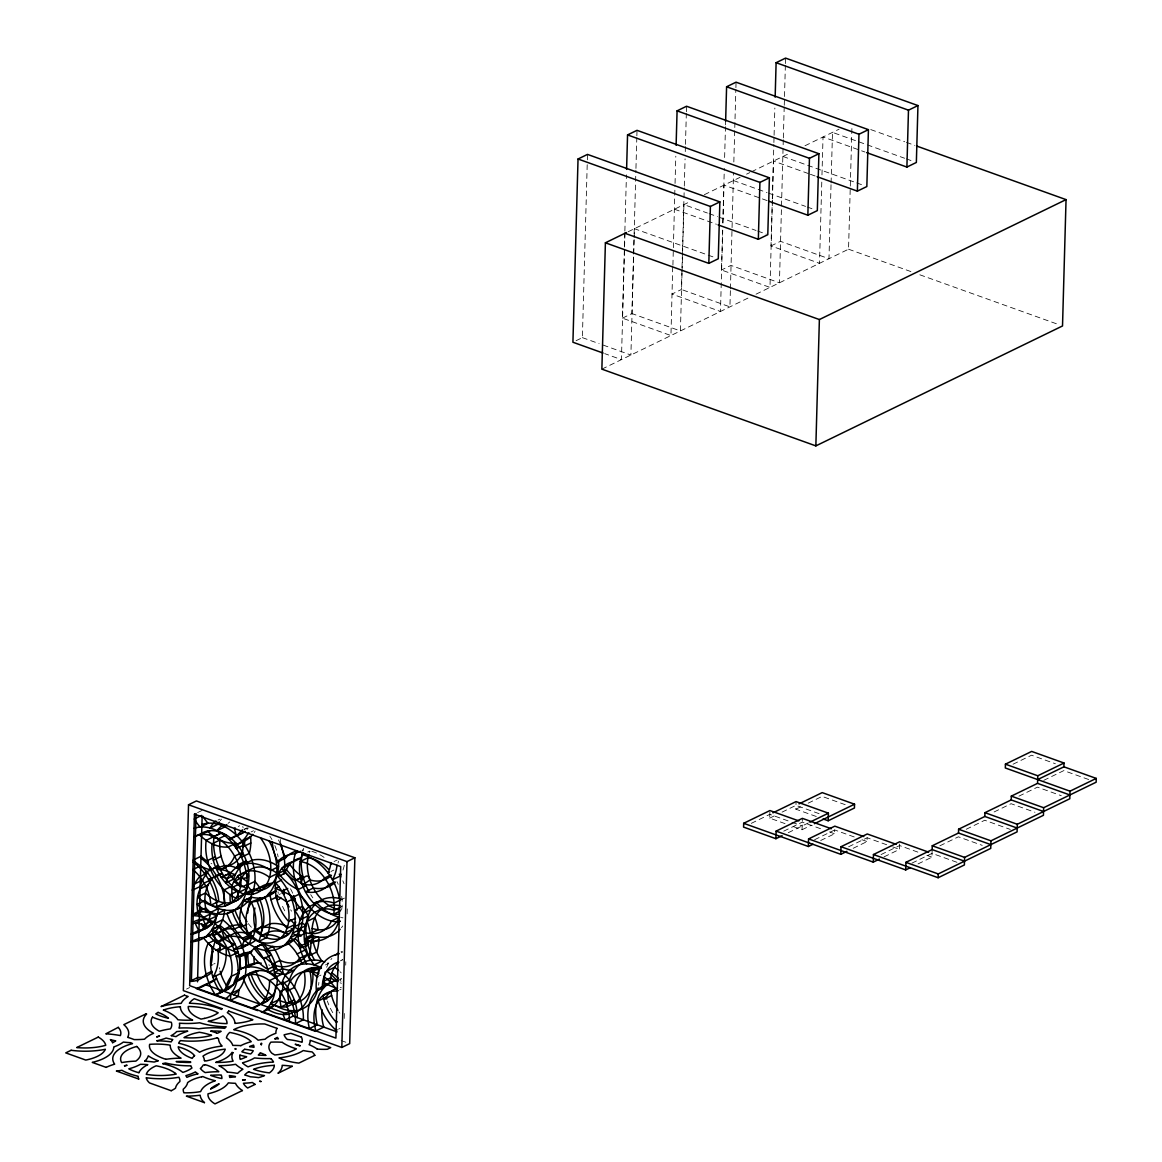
<?xml version="1.0" encoding="UTF-8"?>
<svg xmlns="http://www.w3.org/2000/svg" width="1162" height="1162" viewBox="0 0 1162 1162"><rect width="100%" height="100%" fill="white"/><g stroke="black" fill="none" stroke-linecap="round" stroke-linejoin="round"><path stroke-width="0.75" stroke-dasharray="5 3.75" d="M344.213 1018.478L344.359 1013.279M345.71 965.157L345.811 961.773M347.147 913.869L347.278 908.829M576.076 340.698L582.38 337.634L587.289 161.663M587.347 159.848L587.493 154.401M672.711 266.868L670.953 335.557L622.44 318.156L624.822 232.894M624.865 231.078L626.434 174.837M624.953 233.286L621.423 359.624L604.705 353.626M622.44 318.156L631.896 313.551L634.074 235.552M634.132 233.736L635.904 170.233M635.948 168.432L636.82 137.581M636.863 135.765L637.023 130.333M634.118 239.517L630.893 355.035L600.783 344.228M634.162 237.716L634.423 228.696L706.54 254.551M672.914 265.168L674.991 185.237M675.049 183.422L675.805 156.202M722.735 230.265L720.469 311.474L671.956 294.073L681.426 289.483L681.978 269.526M682.021 267.71L684.258 187.881M684.302 186.08L685.072 158.86M685.275 151.612L685.42 146.165M685.478 144.349L686.335 113.513M686.379 111.697L686.539 106.25M682.021 273.201L680.409 330.952L631.896 313.551M682.065 271.4L683.939 204.614L707.411 213.038M772.41 200.765L769.985 287.406L721.471 270.005L722.59 230.091M722.793 222.828L724.318 168.417M724.623 157.524L725.48 126.687M725.538 124.871L725.625 121.24M722.938 223.046L723.999 185.136L767.603 200.779M730.375 290.631L729.925 306.87L681.426 289.483M730.433 288.83L733.527 172.877M733.832 161.997L734.733 129.345M734.791 127.529L735.851 89.43M735.909 87.615L736.054 82.182M821.781 182.1L819.5 263.324L771.002 245.923L772.265 200.576M772.309 198.76L773.834 144.335M773.892 142.519L774.037 137.072M774.081 135.271L774.851 108.051M772.454 198.963L773.514 161.068L808.737 173.69M783.29 139.731L779.441 282.802L730.942 265.401L721.471 270.005M783.348 137.915L784.205 107.078M784.263 105.263L785.367 65.362M785.425 63.547L785.57 58.1M785.033 823.626L769.709 818.135L769.927 810.553M816.276 816.494L795.854 809.173L796.072 801.577M793.544 826.676L802.056 829.726L802.376 818.353M821.97 174.881L823.03 136.985L859.938 150.218M831.033 184.729L828.971 258.719L780.457 241.333L771.002 245.923M831.091 182.928L832.5 132.381L904.617 158.25M756.026 294.189L848.536 249.205L850.25 187.852M850.293 186.051L851.964 126.484M820.706 840.504L834.606 833.75L834.708 829.958L855.13 837.279M853.155 848.304L867.055 841.549L867.157 837.758L890.978 846.299M884.064 856.859L899.49 849.349L899.708 841.767M918.053 863.918L931.939 857.164L932.156 849.582M303.747 848.245L303.122 850.061A45.826 32.71 64.1 0 0 302.846 850.991M340.35 960.872L342.688 959.681A37.968 27.089 64.1 0 0 341.918 960.088M628.105 231.761L689.778 201.781M704.39 194.679L740.092 177.321M746.57 174.155L749.824 172.586M751.451 171.787L788.766 153.645M804.99 145.758L839.08 129.185M601.872 369.138L747.921 298.126M197.598 812.601L202.319 810.292M217.962 820.067L219.923 819.108M238.21 826.502L239.692 825.775M243.889 829.363L247.027 827.998M244.441 829.363L247.39 827.925M251.065 831.934L253.519 830.743M302.135 850.54L303.122 850.061L302.193 850.09M307.741 852.066L309.717 851.107M334.017 861.521L337.169 859.996M279.04 894.537L280.521 893.825M330.952 871.485L333.901 870.047M341.323 899.649L344.475 898.11M213.605 964.111L215.086 963.385M341.57 906.723L342.064 906.491A37.968 27.089 64.1 0 0 341.425 906.273M186.501 989.08L189.653 987.555M341.207 952.753L342.674 952.041M325.404 964.968L326.391 964.489M326.885 964.242L328.352 963.53A45.826 32.71 64.1 0 0 327.147 962.964M319.506 975.789L320.988 975.078M339.958 979.319L341.425 978.593M339.972 979.639L341.439 978.927M339.682 989.893L341.149 989.182M751.291 823.35L769.825 814.344L790.247 821.665M769.709 818.135L775.896 815.128M782.07 812.136L795.955 805.368L821.49 814.533M338.578 1029.125L340.059 1028.414M795.854 809.173L802.027 806.167M808.2 803.16L822.1 796.406L845.921 804.946M783.74 831.15L802.259 822.144L822.696 829.479M788.272 832.689L808.331 822.943M802.056 829.726L811.323 825.223M814.635 839.705L834.708 829.958M1013.046 764.218L1031.565 755.213L1055.401 763.754M848.623 846.764L867.157 837.758M881.072 854.564L899.606 845.558L920.028 852.893M1043.737 780.356L1063.796 770.609L1089.331 779.76M1018.929 796.159L1037.448 787.153L1061.284 795.709M994.12 811.962L1011.1 803.712L1034.935 812.253M966.218 829.276L984.751 820.256L1010.286 829.421M939.869 845.82L958.403 836.814L982.224 845.355M911.981 863.119L932.04 853.373L957.575 862.524M870.745 129.578L904.704 141.764M906.404 142.36L914.901 145.41M906.287 158.845L912.998 161.257M861.608 150.828L864.964 152.019M782.97 156.463L855.101 182.332M856.772 182.928L863.482 185.339M810.408 174.3L817.118 176.697M733.454 180.546L767.007 192.572M768.678 193.168L805.571 206.4M807.256 207.01L813.966 209.407M848.536 249.205L911.371 271.748M919.854 274.798L1059.119 324.735M709.096 213.634L717.477 216.64M719.162 217.25L756.055 230.483M757.74 231.078L766.121 234.085M674.483 209.218L716.402 224.251M708.21 255.161L713.25 256.962M582.38 337.634L599.113 343.632M926.84 855.334L931.939 857.164M892.692 846.909L899.49 849.349M861.943 839.719L867.055 841.549M829.494 831.919L834.606 833.75M791.947 822.275L802.158 825.935M341.163 1040.571L347.975 1043.011M339.856 1013.206A37.968 27.089 64.1 0 1 338.868 1011.797M332.768 1012.698A45.826 32.71 64.1 0 1 327.321 1000.99M326.638 967.263A45.826 32.71 64.1 0 1 331.867 958.418M341.003 951.809A45.826 32.71 64.1 0 1 342.267 951.329M255.117 831.077A45.826 32.71 64.1 0 1 254.187 832.515M220.243 820.692A45.826 32.71 64.1 0 1 221.506 819.123M278.488 839.923A45.826 32.71 64.1 0 1 279.81 842.784M228.028 823.393A37.968 27.089 64.1 0 1 229.771 821.984M269.845 836.161A37.968 27.089 64.1 0 1 271.981 839.618M274.871 845.544A37.968 27.089 64.1 0 1 278.096 856.859M284.763 910.805A45.826 32.71 64.1 0 1 281.277 903.339M278.299 893.404A45.826 32.71 64.1 0 1 277.994 891.762M311.852 851.31A45.826 32.71 64.1 0 1 325.331 858.34M342.805 880.796A45.826 32.71 64.1 0 1 344.054 883.73M342.703 925.983A45.826 32.71 64.1 0 1 341.483 927.697M291.56 911.197A37.968 27.089 64.1 0 1 290.689 909.802M336.98 881.609A37.968 27.089 64.1 0 1 338.229 884.355M341.686 896.396A37.968 27.089 64.1 0 1 341.526 910.34A37.968 27.089 64.1 0 0 342.688 910.456M344.286 865.24A45.826 32.71 64.1 0 1 342.732 870.803M280.71 842.9A37.968 27.089 64.1 0 1 280.26 839.356M338.447 861.158A37.968 27.089 64.1 0 1 338.04 863.061M340.335 987.468A37.968 27.089 64.1 0 1 341.279 987.337M211.833 863.816A37.968 27.089 64.1 0 1 211.005 863.424M242.742 826.472A37.968 27.089 64.1 0 1 243.148 827.896M342.979 917.835A45.826 32.71 64.1 0 1 341.178 917.573M312.854 897.848A45.826 32.71 64.1 0 1 310.704 894.638M219.574 969.05A37.968 27.089 64.1 0 1 219.269 967.568M251.384 927.261A37.968 27.089 64.1 0 1 248.319 923.587M290.5 888.785A37.968 27.089 64.1 0 1 292.809 893.491M341.483 983.299A45.826 32.71 64.1 0 1 340.059 982.805M341.265 898.996A45.826 32.71 64.1 0 1 342.035 899.243M339.958 971.65A45.826 32.71 64.1 0 1 341.236 972.899M339.783 979.871A37.968 27.089 64.1 0 1 341.076 981.367M318.882 982.398A45.826 32.71 64.1 0 1 318.562 985.187M268.683 964.867A45.826 32.71 64.1 0 1 269.962 965.346M248.334 827.925A37.968 27.089 64.1 0 1 246.91 829.581M309.513 852.501A37.968 27.089 64.1 0 1 310.022 851.267"/><path stroke-width="1.5" d="M310.966 943.384C309.717 939.404 320.567 933.711 318.838 939.564A45.826 32.71 64.1 0 1 316.66 952.056L308.787 955.89A45.826 32.71 64.1 0 0 310.966 943.384L318.838 939.564M188.535 804.772L183.349 990.62L341.817 1047.441L349.689 1043.621L354.875 857.774L196.407 800.952L188.535 804.772L347.002 861.608L354.875 857.774M191.367 981.382L196.058 813.574M197.525 981.817L202.13 816.726M313.174 941.874L313.406 942.832A37.968 27.089 64.1 0 0 321.99 961.119L314.118 964.939A37.968 27.089 64.1 0 1 305.533 946.667L304.88 939.637A45.826 32.71 64.1 0 0 338.549 921.844L340.03 921.117M312.738 937.371C313.798 932.36 304.066 938.533 304.4 940.348C303.848 951.053 324.488 926.84 304.865 941.205M341.817 1047.441L347.002 861.608M624.953 233.286L708.82 263.367L718.276 258.763L719.859 201.883L587.493 154.401L578.037 159.005L572.924 342.238L603.034 353.03M626.492 232.545L605.402 242.8L601.872 369.138L815.855 445.888L1062.518 325.956L1066.048 199.617L916.6 146.02M626.594 169.391L627.553 134.923L637.023 130.333L769.389 177.801L767.791 234.695L758.336 239.285L718.087 224.862M676.11 145.323L677.083 110.855L686.539 106.25L818.905 153.718L817.322 210.612L807.851 215.217L769.273 201.375M708.82 263.367L710.403 206.473L719.859 201.883M725.625 121.24L726.599 86.772L736.054 82.182L868.421 129.65L866.837 186.545L857.367 191.134L817.118 176.697M758.336 239.285L759.919 182.405L769.389 177.801M798.86 820.924L769.927 810.553L743.68 823.306L743.578 827.097L775.911 838.703L782.084 835.696M775.156 97.172L776.114 62.704L785.57 58.1L917.951 105.568L916.353 162.462L906.897 167.067L866.634 152.629M775.911 838.703L776.129 831.12L802.376 818.353L831.309 828.738M807.851 215.217L809.449 158.322L818.905 153.718M815.855 445.888L819.384 319.55L1066.048 199.617M743.68 823.306L808.36 846.502L808.578 838.92L834.81 826.153L863.758 836.538M823.088 818.934L828.186 820.764L828.404 813.182L796.072 801.577L772.904 812.834M857.367 191.134L858.965 134.255L868.421 129.65M776.129 831.12L840.809 854.317L841.012 846.72L867.259 833.967L896.192 844.338M799.049 803.872L822.202 792.615L854.549 804.206L854.433 808.011L828.186 820.764M808.578 838.92L873.258 862.117L873.461 854.535L899.708 841.767L928.641 852.153M906.897 167.067L908.481 110.172L917.951 105.568M841.012 846.72L905.692 869.917L905.91 862.335L932.156 849.582L964.489 861.173M932.156 849.582L932.258 845.776L958.505 833.023L990.837 844.614M873.461 854.535L938.141 877.731L938.242 873.94L990.736 848.42L990.954 840.823L1043.432 815.303L1043.65 807.721L1096.144 782.2L1096.245 778.409L1063.913 766.818L1037.666 779.571M958.505 833.023L958.606 829.232L984.853 816.465L1017.2 828.07M1096.245 778.409L1069.999 791.177L1069.795 798.759L1017.302 824.279L1017.084 831.861L964.591 857.382L964.387 864.964L938.141 877.731M984.853 816.465L984.955 812.674L1011.201 799.921L1043.549 811.512M1063.913 766.818L1064.014 763.013L1031.667 751.422L1005.435 764.175L1005.319 767.98L1069.999 791.177M1011.201 799.921L1011.318 796.13L1037.55 783.362L1069.897 794.968M1037.55 783.362L1037.768 775.78L1064.014 763.013M190.67 1061.908L190.597 1062.446A37.968 15.687 1.6 0 1 176.159 1061.589A37.968 15.687 1.6 0 1 190.336 1061.807M272.533 966.464A45.826 32.71 64.1 0 1 300.624 1000.918L302.556 1008.718A45.826 32.71 64.1 0 1 303.369 1019.771L295.497 1023.606A45.826 32.71 64.1 0 0 294.683 1012.538A45.826 32.71 64.1 0 0 310.051 971.447L312.026 971.722A45.826 32.71 64.1 0 0 317.052 976.995L317.952 973.48A37.968 27.089 64.1 0 0 286.651 991.259L294.523 987.424A37.968 27.089 64.1 0 1 321.438 968.207M325.171 972.042L324.924 973.16A45.826 32.71 64.1 0 0 324.271 987.293L316.398 991.128A45.826 32.71 64.1 0 1 338.244 954.191L339.231 953.712M245.516 894.159L254.638 890.484L245.516 894.159L245.85 892.91L253.723 889.075L254.725 890.484A37.968 27.089 64.1 0 0 278.531 860.417M253.708 889.162L253.461 890.339M213.939 836.582L221.811 832.747L206.182 840.344A45.826 32.71 64.1 0 0 235.857 898.153L243.73 894.319A45.826 32.71 64.1 0 1 214.055 836.509M296.426 850.7L295.25 853.896A45.826 32.71 64.1 0 0 303.108 898.909A45.826 32.71 64.1 0 0 338.549 921.844L340.132 921.35M252.75 937.284L252.241 938.228M260.651 933.376L260.085 934.466M271.806 1001.557L270.63 1003.707A37.968 27.089 64.1 0 0 286.927 1006.728L287.944 1008.631A37.968 27.089 64.1 0 1 289.382 1021.413M279.679 997.737L278.502 999.872L270.63 1003.707M303.137 853.111L302.381 854.593A37.968 27.089 64.1 0 0 306.812 894.174A37.968 27.089 64.1 0 0 338.127 914.305L339.362 914.189M246.257 860.839L238.384 864.673L236.656 867.389A45.826 32.71 64.1 0 0 225.762 882.931L233.635 879.111A45.826 32.71 64.1 0 1 244.528 863.555L246.257 860.839L247.462 864.877M220.141 950.937A37.968 27.089 64.1 0 0 219.357 942.585L216.103 939.506L208.23 943.341A45.826 32.71 64.1 0 0 215.377 994.817L223.249 990.997A37.968 27.089 64.1 0 0 239.866 962.761A37.968 27.089 64.1 0 0 219.923 925.475L211.716 929.876A45.826 32.71 64.1 0 1 216.539 942.687L224.992 939.274A37.968 27.089 64.1 0 1 229.727 935.265L221.855 939.099A37.968 27.089 64.1 0 0 217.12 943.108M219.923 925.475L211.716 929.876M276.483 863.017L285.649 857.687A45.826 32.71 64.1 0 1 297.385 850.773M284.356 859.183L285.649 857.687A37.968 27.089 64.1 0 1 280.928 844.106M203.975 927.755L205.703 925.62A37.968 27.089 64.1 0 0 195.231 923.165C185.993 924.778 198.717 918.663 203.103 919.331A37.968 27.089 64.1 0 1 213.576 921.786C210.859 926.085 203.147 930.312 201.796 924.182M275.859 891.733L268.175 894.493L269.686 892.779L269.947 894.609A45.826 32.71 64.1 0 0 287.058 928.307L294.93 924.473A45.826 32.71 64.1 0 1 290.689 919.708M246.024 966.406L247.68 965.506M239.808 969.34L238.152 970.241L248.697 965.041A45.826 32.71 64.1 0 1 261.276 963.196M201.694 815.404L194.301 818.992A37.968 27.089 64.1 0 0 200.155 827.053L208.027 823.233A37.968 27.089 64.1 0 1 202.827 816.232M215.987 821.026L214.999 821.505A45.826 32.71 64.1 0 0 210.104 828.056L217.977 824.221A45.826 32.71 64.1 0 1 219.342 821.955M227.781 847.054A45.826 32.71 64.1 0 1 199.559 834.897L210.104 830.699M235.261 827.925L234.274 828.404A37.968 27.089 64.1 0 1 236.191 835.914L244.064 832.079A37.968 27.089 64.1 0 0 243.976 831.629M240.941 830.801L242.597 830.147M242.48 830.322L240.999 831.033A37.968 27.089 64.1 0 1 228.74 839.196L236.612 835.362A37.968 27.089 64.1 0 0 245.051 831.324M249.089 832.893L248.116 833.372A45.826 32.71 64.1 0 1 236.845 844.658L234.463 845.675L236.54 848.565L244.412 844.73A37.968 27.089 64.1 0 0 244.717 840.838A45.826 32.71 64.1 0 0 252.837 834.316M228.13 847.025L236.002 843.205M234.463 845.675L244.717 840.838L236.845 844.658A37.968 27.089 64.1 0 1 236.54 848.565M207.49 860.563L215.362 856.728M213.3 860.171L221.172 856.336M242.945 846.837L250.818 843.016M194.737 883.832L202.609 879.997M200.184 888.843L208.056 885.008M300.667 851.267L293.783 853.954A45.826 32.71 64.1 0 0 277.776 861.521A37.968 27.089 64.1 0 1 272.286 842.043M304.793 853.504L302.323 854.695A45.826 32.71 64.1 0 1 339.754 900.419M197.787 911.85A45.826 32.71 64.1 0 1 203.35 917.443L211.223 913.622A45.826 32.71 64.1 0 0 205.659 908.03L191.628 914.799L192.732 915.583L200.605 911.749A45.826 32.71 64.1 0 1 216.655 915.99L208.782 919.825A45.826 32.71 64.1 0 0 192.761 915.685C189.682 915.365 205.383 913.1 199.603 907.202M281.611 880.07L275.699 882.946A37.968 27.089 64.1 0 1 278.328 939.869A37.968 27.089 64.1 0 1 232.284 911.473L240.156 907.653A37.968 27.089 64.1 0 0 246.954 921.698M279.301 886.591L275.365 888.509L276.556 888.915A45.826 32.71 64.1 0 1 281.858 891.283L287.769 888.422M295.119 880.491L302.991 876.671M268.175 894.493L276.048 890.673A45.826 32.71 64.1 0 1 251.704 897.267L242.785 900.826L251.704 897.267A45.826 32.71 64.1 0 0 247.738 912.969M277.558 895.263C274.29 896.236 277.616 903.063 280.768 897.485M281.988 893.113L283.964 892.155A37.968 27.089 64.1 0 1 283.543 889.38M309.876 879.91C307.117 866.329 291.822 894.144 309.876 879.91A37.968 27.089 64.1 0 0 331.417 875.335M271.022 899.795L276.934 896.919M329.471 872.197L327.989 872.923A37.968 27.089 64.1 0 0 330.865 863.061M330.545 875.117L324.648 877.993A37.968 27.089 64.1 0 1 302.004 883.745M276.367 896.076A37.968 27.089 64.1 0 1 286.694 902.032L294.567 898.197L295.453 901.247M246.838 924.298L240.447 927.407A45.826 32.71 64.1 0 1 243.817 901.087A45.826 32.71 64.1 0 0 273.912 885.618A45.826 32.71 64.1 0 0 269.134 840.91M334.177 882.118L328.759 884.747A45.826 32.71 64.1 0 1 305.49 891.85L313.362 888.015A45.826 32.71 64.1 0 0 335.484 882.089M213.169 951.591L212.181 952.07A37.968 27.089 64.1 0 0 220.765 992.566L228.638 988.746A37.968 27.089 64.1 0 1 220.126 971.258M215.638 950.385L220.054 948.236A37.968 27.089 64.1 0 0 219.255 951.257M251.413 933.231L248.944 934.437L244.252 931.88M253.868 932.04L258.966 928.656A45.826 32.71 64.1 0 1 263.135 925.983L247.68 933.667A37.968 27.089 64.1 0 1 251.5 902.554L251.5 902.554A37.968 27.089 64.1 0 1 252.822 937.138A45.826 32.71 64.1 0 0 248.944 934.437L251.094 932.49A45.826 32.71 64.1 0 1 255.262 929.818L256.817 930.602A45.826 32.71 64.1 0 1 260.695 933.304A37.968 27.089 64.1 0 0 259.373 898.734L260.259 898.023M250.208 934.48A37.968 27.089 64.1 0 0 235.116 933.013L227.244 936.848A37.968 27.089 64.1 0 1 242.335 938.315L250.382 934.64M295.584 918.183L288.699 921.539A37.968 27.089 64.1 0 1 275.699 882.946L275.118 882.307M340.059 900.201L334.162 903.077A45.826 32.71 64.1 0 0 314.06 903.571L321.932 899.737A45.826 32.71 64.1 0 1 339.725 898.56M212.123 964.823L210.656 965.535A37.968 27.089 64.1 0 0 211.484 946.405L208.23 943.341M238.108 952.274A45.826 32.71 64.1 0 1 211.557 934.233L203.684 938.068A45.826 32.71 64.1 0 0 230.236 956.094L238.108 952.274L238.457 953.581M340.103 907.449L334.191 910.311A37.968 27.089 64.1 0 0 321.206 909.396L329.078 905.576A37.968 27.089 64.1 0 1 340.132 905.895M251.544 951.387L250.062 952.114A45.826 32.71 64.1 0 0 267.768 969.326L268.524 972.405L276.396 968.571L275.641 965.506A37.968 27.089 64.1 0 0 263.222 943.602L255.35 947.437A37.968 27.089 64.1 0 1 267.768 969.326L275.641 965.506A45.826 32.71 64.1 0 1 265.168 957.27M211.992 971.2L206.081 974.076A37.968 27.089 64.1 0 1 189.769 981.367L197.642 977.547A37.968 27.089 64.1 0 0 212.036 972.274M251.718 951.707L246.794 954.104A37.968 27.089 64.1 0 0 246.475 967.22L248.857 966.958M340.059 911.052L333.654 914.16A37.968 27.089 64.1 0 0 300.145 861.565L308.017 857.745A37.968 27.089 64.1 0 1 328.512 869.278M199.661 987.163L197.206 988.354A45.826 32.71 64.1 0 0 207.112 983.764L216.611 978.535L214.985 979.929A45.826 32.71 64.1 0 1 205.078 984.534L286.767 1013.816M200.648 986.683L202.13 985.972M202.624 985.725L204.585 984.766M246.635 967.205L256.729 963.124M299.985 948.047C319.434 942.527 299.999 942.44 299.985 948.047A45.826 32.71 64.1 0 0 290.587 937.502L298.46 933.682A45.826 32.71 64.1 0 1 301.074 936.122M255.974 970.953A37.968 27.089 64.1 0 0 272.373 995.849L264.5 999.683A37.968 27.089 64.1 0 1 248.102 974.773L258.632 970.604M297.094 953.929L304.967 950.095M276.905 977.01L269.526 980.597A37.968 27.089 64.1 0 1 252.125 1008.05L259.998 1004.229A37.968 27.089 64.1 0 0 277.398 979.087M318.083 987.889A45.826 32.71 64.1 0 1 302.556 1008.718L294.683 1012.538L292.751 1004.738A37.968 27.089 64.1 0 0 304.197 971.65L314.248 967.568M282.976 982.398L275.597 985.986A45.826 32.71 64.1 0 1 262.946 1011.928L270.819 1008.108A45.826 32.71 64.1 0 0 283.47 982.151M310.051 971.447L317.923 967.626L320.029 967.917A45.826 32.71 64.1 0 0 320.61 968.614M321.467 966.871L320.48 967.35A45.826 32.71 64.1 0 0 306.637 963.85L302.12 964.184A45.826 32.71 64.1 0 0 281.582 984.011L289.454 980.191A45.826 32.71 64.1 0 1 309.993 960.349L314.51 960.03A45.826 32.71 64.1 0 1 324.75 961.991M312.157 971.737L320.029 967.917M317.052 976.995L318.039 976.516M337.982 980.278L337.009 980.743A45.826 32.71 64.1 0 0 326.711 971.069L334.583 967.234A45.826 32.71 64.1 0 1 338.636 970.459M338.491 980.35L337.488 981.353M338.2 990.62L337.212 991.084A37.968 27.089 64.1 0 0 315.904 1030.926L323.777 1027.106A37.968 27.089 64.1 0 1 322.034 1009.705M323.733 999.364L331.606 995.543L330.792 991.723L322.92 995.558L323.733 999.364A37.968 27.089 64.1 0 0 336.341 1022.299L337.329 1021.819M293.144 1016.111L285.256 1019.931A45.826 32.71 64.1 0 1 283.107 1014.47L290.979 1010.635A45.826 32.71 64.1 0 0 293.144 1016.111L337.111 1031.885M337.111 1029.837L336.123 1030.316A45.826 32.71 64.1 0 1 318.243 1000.976L326.115 997.141A45.826 32.71 64.1 0 0 326.682 999.059M809.885 822.188L828.404 813.182M814.402 823.727L854.549 804.206M808.36 846.502L812.993 844.251M840.809 854.317L846.982 851.31M873.258 862.117L879.431 859.11M905.692 869.917L910.325 867.665M239.982 969.253L240.825 968.876A45.826 32.71 64.1 0 1 292.751 1004.738L300.624 1000.918A37.968 27.089 64.1 0 0 312.07 967.815M247.855 965.433L248.697 965.041A45.826 32.71 64.1 0 1 247.971 952.462L240.098 956.282A45.826 32.71 64.1 0 0 240.825 968.876M211.586 1035.342L208.594 1036.097A37.968 15.687 1.6 0 1 183.974 1037.622A37.968 15.687 1.6 0 1 196.552 1032.829L199.37 1032.263A37.968 15.687 1.6 0 1 211.31 1035.24M124.581 1065.99L127.094 1065.249L124.465 1065.699M214.462 877.325L222.334 873.49M199.559 834.897L202.232 834.519M248.102 974.773L250.76 974.424M283.775 982.486A37.968 27.089 64.1 0 1 294.306 999.886L295.816 1004.796A37.968 27.089 64.1 0 1 297.254 1017.592M294.857 1002.879L294.887 1002.879A37.968 27.089 64.1 0 1 278.502 999.872M304.197 971.65L306.361 971.388M258.545 890.528L261.218 890.15L259.692 887.71A45.826 32.71 64.1 0 0 254.928 881.406L247.056 885.241A45.826 32.71 64.1 0 1 251.82 891.544L253.345 893.985L250.658 894.362M252.314 901.857L251.21 901.944L259.373 898.734A37.968 27.089 64.1 0 0 258.719 899.649M242.611 1080.006L245.327 1079.847L242.611 1079.832M228.812 873.156L230.018 873.301A37.968 27.089 64.1 0 1 235.334 874.637L227.461 878.472A37.968 27.089 64.1 0 0 222.145 877.121L230.018 873.301L221.027 876.99M776.114 62.704L908.481 110.172M726.599 86.772L858.965 134.255M677.083 110.855L809.449 158.322M627.553 134.923L759.919 182.405M578.037 159.005L710.403 206.473M605.402 242.8L819.384 319.55M1005.435 764.175L1037.768 775.78M1011.318 796.13L1043.65 807.721M984.955 812.674L1017.302 824.279M958.606 829.232L990.954 840.823M932.258 845.776L964.591 857.382M905.91 862.335L938.242 873.94M196.334 988.63L257.673 1010.62M261.087 1011.841L315.599 1031.391M254.071 929.019L255.35 929.716M199.501 910.964L200.605 911.749M224.963 939.245L224.484 938.911A45.826 32.71 64.1 0 0 219.56 926.085M251.863 936.035L252.081 937.124A45.826 32.71 64.1 0 0 249.365 944.023L241.493 947.843A45.826 32.71 64.1 0 1 244.209 940.959L242.422 938.388M250.629 934.887L251.588 935.788L243.671 939.564L244.209 940.959L252.081 937.124L251.646 935.991M284.429 871.573L285.213 872.342A45.826 32.71 64.1 0 1 291.183 942.091A45.826 32.71 64.1 0 1 234.84 909.657L226.968 913.492A45.826 32.71 64.1 0 0 283.31 945.912A45.826 32.71 64.1 0 0 277.34 876.163L278.546 873.345A37.968 27.089 64.1 0 1 293.637 861.667L301.51 857.832A37.968 27.089 64.1 0 0 286.418 869.525L278.546 873.345A45.826 32.71 64.1 0 0 298.184 889.54L306.056 885.72A45.826 32.71 64.1 0 1 286.418 869.525C285.561 873.577 278.299 877.833 276.556 875.407M242.335 841.84L244.412 844.73M245.85 892.91L246.852 894.319A37.968 27.089 64.1 0 0 269.831 876.279A37.968 27.089 64.1 0 0 260.39 837.773M324.009 976.777A37.968 27.089 64.1 0 1 335.034 987.54L337.227 990.779M211.847 923.935L209.668 920.348M238.384 864.673L239.59 868.711M286.694 902.032L287.58 905.067M287.392 1006.641L286.433 1003.721A37.968 27.089 64.1 0 0 236.903 981.367L244.775 977.532A37.968 27.089 64.1 0 1 277.398 976.777M230.236 956.094L230.584 957.415M192.732 915.583L191.73 911.023M284.356 894.086L283.964 892.155M312.912 940.654L312.186 935.628A37.968 27.089 64.1 0 1 322.542 908.393L314.67 912.228A37.968 27.089 64.1 0 0 304.313 939.448L312.752 935.817A45.826 32.71 64.1 0 0 340.175 929.28M208.448 1021.311A45.826 18.926 1.6 0 0 222.973 1015.922A37.968 15.687 1.6 0 1 226.997 1023.635A37.968 15.687 1.6 0 1 208.274 1021.34M282.41 1042.445A45.826 18.926 1.6 0 0 296.368 1048.821A37.968 15.687 1.6 0 1 274.798 1054.98L271.923 1053.28A37.968 15.687 1.6 0 1 270.833 1042.169A37.968 15.687 1.6 0 1 282.163 1042.285M317.226 1049.097A37.968 15.687 1.6 0 0 327.335 1049.271L330.705 1047.63L310.138 1040.251A45.826 18.926 1.6 0 1 309.121 1044.696A45.826 18.926 1.6 0 1 316.994 1048.923M299.898 1045.96A37.968 15.687 1.6 0 1 295.206 1044.246A37.968 15.687 1.6 0 1 300.188 1045.64M197.961 1073.833A45.826 18.926 1.6 0 1 195.39 1071.916A45.826 18.926 1.6 0 1 185.876 1075.634L186.893 1077.348A45.826 18.926 1.6 0 1 197.627 1073.906M235.334 1076.869A45.826 18.926 1.6 0 0 229.742 1077.45L229.335 1075.562A37.968 15.687 1.6 0 1 235.494 1076.506M194.039 828.332A45.826 32.71 64.1 0 1 244.151 864.063A45.826 32.71 64.1 0 1 270.702 870.527L278.575 866.692A45.826 32.71 64.1 0 0 252.023 860.229A45.826 32.71 64.1 0 0 201.927 824.512M209.843 835.217A37.968 27.089 64.1 0 0 218.441 838.862L226.314 835.042A37.968 27.089 64.1 0 1 217.715 831.396M338.026 962.209A37.968 27.089 64.1 0 0 322.295 986.523L330.168 982.703A37.968 27.089 64.1 0 1 338.955 962.165M337.939 1010.359A37.968 27.089 64.1 0 1 331.606 995.543M335.034 955.338A45.826 32.71 64.1 0 1 338.534 952.985M325.128 998.899A37.968 27.089 64.1 0 1 337.546 988.092M304.27 932.214A37.968 27.089 64.1 0 0 331.475 921.03L339.348 917.21A37.968 27.089 64.1 0 1 312.142 928.38M339.812 917.312A45.826 32.71 64.1 0 1 316.035 901.915M308.772 891.341A45.826 32.71 64.1 0 1 302.454 852.414M289.091 906.97A37.968 27.089 64.1 0 1 285.968 899.795M340.045 910.093A37.968 27.089 64.1 0 1 308.787 854.622M235.654 843.234A45.826 32.71 64.1 0 1 207.432 831.062M193.11 862.044A45.826 32.71 64.1 0 1 216.916 906.621L224.789 902.787A45.826 32.71 64.1 0 0 200.982 858.224M204.207 873.04A45.826 32.71 64.1 0 1 210.801 870.193M230.991 872.691A45.826 32.71 64.1 0 0 220.315 869.568C211.353 870.338 223.932 864.412 228.188 865.748A45.826 32.71 64.1 0 1 238.864 868.856M251.428 951.605A45.826 32.71 64.1 0 1 244.165 952.811L236.293 956.646A45.826 32.71 64.1 0 0 254.275 948.221L262.917 943.457L254.275 948.221A37.968 27.089 64.1 0 0 263.542 958.781L271.414 954.946A37.968 27.089 64.1 0 1 262.147 944.386A45.826 32.71 64.1 0 1 261.189 945.447M212.094 869.22A45.826 32.71 64.1 0 1 218.674 866.373M225.82 998.623A45.826 32.71 64.1 0 0 214.709 923.601L222.581 919.767A45.826 32.71 64.1 0 1 233.693 994.788M212.05 929.309A37.968 27.089 64.1 0 1 231.993 966.595A37.968 27.089 64.1 0 1 215.377 994.817M223.249 990.997A45.826 32.71 64.1 0 1 215.478 975.455M212.501 953.189A45.826 32.71 64.1 0 1 216.103 939.506M286.883 926.245A45.826 32.71 64.1 0 0 269.845 923.805L261.973 927.625A45.826 32.71 64.1 0 1 284.748 933.13L292.621 929.309A45.826 32.71 64.1 0 0 291.212 928.453M305.795 941.423A45.826 32.71 64.1 0 1 307.857 944.227M317.923 967.626A45.826 32.71 64.1 0 1 318.809 973.596M335.034 987.54A45.826 32.71 64.1 0 1 322.789 981.672L330.662 977.838A45.826 32.71 64.1 0 0 337.648 981.817M306.637 963.85A45.826 32.71 64.1 0 1 309.005 906.723L316.877 902.889A45.826 32.71 64.1 0 0 314.51 960.03M330.124 862.509A45.826 32.71 64.1 0 1 331.635 864.063M339.304 874.187A45.826 32.71 64.1 0 1 340.858 876.903M280.216 843.728A45.826 32.71 64.1 0 1 284.022 874.216M223.758 824.642A37.968 27.089 64.1 0 0 217.033 830.728L224.905 826.894A37.968 27.089 64.1 0 1 226.793 824.599M248.392 943.37A37.968 27.089 64.1 0 1 233.823 949.151L241.696 945.331A37.968 27.089 64.1 0 0 256.265 939.55M208.129 934.451A37.968 27.089 64.1 0 0 227.258 948.148L235.131 944.314A37.968 27.089 64.1 0 1 216.001 930.631M198.818 916.222A37.968 27.089 64.1 0 1 204.134 883.12L212.007 879.3A37.968 27.089 64.1 0 0 206.691 912.388M302.12 964.184A37.968 27.089 64.1 0 0 287.087 942.455L294.959 938.62A37.968 27.089 64.1 0 1 309.993 960.349M254.362 963.4A37.968 27.089 64.1 0 1 253.984 956.646M255.553 929.832A37.968 27.089 64.1 0 1 254.943 908.074M284.24 892.242A37.968 27.089 64.1 0 1 294.567 898.197M337.009 865.254A45.826 32.71 64.1 0 1 332.463 879.765L340.335 875.93A45.826 32.71 64.1 0 0 341.221 874.289M216.902 865.617A37.968 27.089 64.1 0 0 218.5 865.966L210.627 869.801A37.968 27.089 64.1 0 1 193.153 860.098L201.026 856.278A37.968 27.089 64.1 0 0 208.506 862.059M295.714 922.018A37.968 27.089 64.1 0 1 254.493 930.341M293.637 895.524A37.968 27.089 64.1 0 1 296.862 910.412M331.882 972.943A37.968 27.089 64.1 0 1 338.433 978.433M194.446 814.126L189.653 985.652L335.905 1038.102L340.698 866.576L194.446 814.126M261.334 1044.711C259.562 1043.229 263.077 1042.299 261.276 1044.725M138.888 1072.671L138.859 1072.744A37.968 15.687 1.6 0 1 128.793 1068.837A45.826 18.926 1.6 0 0 140.384 1064.319A37.968 15.687 1.6 0 1 147.792 1064.668A45.826 18.926 1.6 0 0 139.513 1071.495L138.932 1072.584M222.015 1008.645L221.55 1009.429A45.826 18.926 1.6 0 0 189.377 1003.256A37.968 15.687 1.6 0 1 194.272 998.71L222.015 1008.645M225.878 1026.859L224.774 1028.341A45.826 18.926 1.6 0 0 198.804 1028.791A45.826 18.926 1.6 0 0 178.992 1028.065A45.826 18.926 1.6 0 0 179.427 1023.199A45.826 18.926 1.6 0 0 199.719 1022.778A45.826 18.926 1.6 0 0 225.878 1026.859M228.711 1011.056L227.316 1012.654L228.377 1013.366A45.826 18.926 1.6 0 1 234.884 1023.402A37.968 15.687 1.6 0 0 252.851 1019.713L228.711 1011.056M214.244 935.105L224.513 929.324L214.244 935.105M235.683 1049.228C233.054 1048.778 237.179 1048.226 235.726 1049.184M236.787 867.302L246.722 862.248L236.787 867.302M156.783 1036.896L159.586 1035.996L156.855 1036.853M201.68 833.256L193.807 837.076A37.968 27.089 64.1 0 1 232.327 852.443A37.968 27.089 64.1 0 1 235.276 898.938A37.968 27.089 64.1 0 1 197.584 896.832L205.471 893.012A37.968 27.089 64.1 0 0 243.148 895.103A37.968 27.089 64.1 0 0 240.2 848.623A37.968 27.089 64.1 0 0 201.68 833.256M220.025 839.966L212.152 843.801A37.968 27.089 64.1 0 0 238.951 892.3L246.823 888.465A37.968 27.089 64.1 0 1 220.025 839.966M250.6 836.727L242.727 840.547A45.826 32.71 64.1 0 1 241.435 857.222L249.307 853.387A45.826 32.71 64.1 0 0 250.6 836.727M200.765 865.806L192.892 869.626A37.968 27.089 64.1 0 1 210.83 905.242L218.703 901.407A37.968 27.089 64.1 0 0 200.765 865.806M242.48 852.342L234.608 856.176A37.968 27.089 64.1 0 1 220.315 869.568L228.188 865.748A37.968 27.089 64.1 0 0 242.48 852.342M207.635 872.822L199.762 876.656A45.826 32.71 64.1 0 0 192.311 890.295L200.184 886.475A45.826 32.71 64.1 0 1 207.635 872.822M216.452 875.741L208.579 879.576A37.968 27.089 64.1 0 1 213.547 877.542L221.55 873.722A37.968 27.089 64.1 0 0 216.452 875.741M252.023 860.229L244.151 864.063L246.141 871.602A45.826 32.71 64.1 0 1 234.375 910.238A45.826 32.71 64.1 0 1 197.003 904.37L204.875 900.535A45.826 32.71 64.1 0 0 242.248 906.404A45.826 32.71 64.1 0 0 254.013 867.767L252.023 860.229M248.523 870.309L240.65 874.144A37.968 27.089 64.1 0 0 231.311 887.899L239.183 884.064A37.968 27.089 64.1 0 1 248.523 870.309M254.013 867.767L246.141 871.602A37.968 27.089 64.1 0 1 269.555 877.339L277.428 873.504A37.968 27.089 64.1 0 0 254.013 867.767M245.516 872.778C221.927 879.3 258.632 880.912 245.516 872.778M241.74 877.789L233.867 881.609A37.968 27.089 64.1 0 1 239.808 886.17C241.231 888.349 250.382 883.381 247.724 882.379A37.968 27.089 64.1 0 0 241.74 877.789M232.182 886.01L224.31 889.831A45.826 32.71 64.1 0 0 224.992 905.953L232.865 902.119A45.826 32.71 64.1 0 1 232.182 886.01M289.774 864.455L281.901 868.29A37.968 27.089 64.1 0 0 295.177 880.694L303.05 876.874A37.968 27.089 64.1 0 1 289.774 864.455M238.036 890.876L230.163 894.711A37.968 27.089 64.1 0 0 230.468 903.411L238.355 899.591A37.968 27.089 64.1 0 1 238.036 890.876M259.692 887.71L251.82 891.544A45.826 32.71 64.1 0 1 264.675 887.042L272.547 883.222A45.826 32.71 64.1 0 0 259.692 887.71M218.471 908.553L210.598 912.388A37.968 27.089 64.1 0 1 191.091 934.132L198.963 930.312A37.968 27.089 64.1 0 0 218.471 908.553M203.103 919.331L195.231 923.165A45.826 32.71 64.1 0 0 199.312 931.532L207.185 927.697A45.826 32.71 64.1 0 1 203.103 919.331M224.673 910.093L216.8 913.928A45.826 32.71 64.1 0 1 192.485 941.656L190.873 941.714L200.358 937.821A45.826 32.71 64.1 0 0 224.673 910.093M210.322 921.713L202.449 925.548L203.757 927.988L211.629 924.153L210.322 921.713M264.878 897.267L256.991 901.102A45.826 32.71 64.1 0 1 258.574 941.51L266.447 937.676A45.826 32.71 64.1 0 0 264.878 897.267M229.916 926.448L222.044 930.283A45.826 32.71 64.1 0 1 234.593 929.004L242.466 925.17A45.826 32.71 64.1 0 0 229.916 926.448M299.157 894.203L291.284 898.023A45.826 32.71 64.1 0 1 303.253 913.332L311.125 909.497A45.826 32.71 64.1 0 0 299.157 894.203M302.381 906.345L294.509 910.18A37.968 27.089 64.1 0 1 300.217 919.752L308.09 915.932A37.968 27.089 64.1 0 0 302.381 906.345M225.965 947.437L218.093 951.271A45.826 32.71 64.1 0 1 212.907 977.3L220.78 973.48A45.826 32.71 64.1 0 0 225.965 947.437M268.437 932.244L260.564 936.064A37.968 27.089 64.1 0 1 280.594 938.126L288.466 934.292A37.968 27.089 64.1 0 0 268.437 932.244M302.251 922.948L294.378 926.782A37.968 27.089 64.1 0 0 298.213 929.382L306.085 925.548A37.968 27.089 64.1 0 1 302.251 922.948M314.902 917.602L307.029 921.437A45.826 32.71 64.1 0 1 310.298 933.551L318.17 929.716A45.826 32.71 64.1 0 0 314.902 917.602M300.479 929.309L292.606 933.144A45.826 32.71 64.1 0 0 298.111 936.717L305.998 932.883A45.826 32.71 64.1 0 1 300.479 929.309M272.881 946.493L265.009 950.313A45.826 32.71 64.1 0 1 275.263 977.416L283.136 973.582A45.826 32.71 64.1 0 0 272.881 946.493M71.129 1050.274L65.755 1052.888L85.756 1060.064A37.968 15.687 1.6 0 0 105.364 1049.271A45.826 18.926 1.6 0 1 71.129 1050.274M98.276 1037.07L76.692 1047.572A37.968 15.687 1.6 0 0 102.43 1046.149L105.757 1045.306A37.968 15.687 1.6 0 0 98.276 1037.07M118.263 1027.353L105.815 1033.831A45.826 18.926 1.6 0 1 120.383 1035.589A37.968 15.687 1.6 0 0 118.263 1027.353M146.209 1013.772L123.811 1024.652A45.826 18.926 1.6 0 1 127.66 1037.346A45.826 18.926 1.6 0 1 134.109 1039.583A37.968 15.687 1.6 0 0 144.538 1039.191A45.826 18.926 1.6 0 1 151.815 1034.107L153.544 1033.323A45.826 18.926 1.6 0 1 146.644 1014.063L146.238 1013.787M184.453 995.18L161.039 1006.568A45.826 18.926 1.6 0 1 181.185 1003.358A45.826 18.926 1.6 0 1 188.142 996.502L184.453 995.18M239.169 972.521L231.282 976.356A45.826 32.71 64.1 0 0 225.588 988.455L233.46 984.635A45.826 32.71 64.1 0 1 239.169 972.521M250.629 972.841L242.756 976.676A45.826 32.71 64.1 0 0 260.39 1004.128L268.262 1000.293A45.826 32.71 64.1 0 1 250.629 972.841M279.955 960.408L272.082 964.242L274.435 965.186A37.968 27.089 64.1 0 0 299.578 958.316L307.451 954.496A37.968 27.089 64.1 0 1 282.308 961.366L279.955 960.408M239.081 989.646L231.209 993.466A37.968 27.089 64.1 0 0 230.454 1000.279L238.326 996.459A37.968 27.089 64.1 0 1 239.081 989.646M282.308 968.6L274.421 972.42A45.826 32.71 64.1 0 0 286.23 974.221L294.102 970.386A45.826 32.71 64.1 0 1 282.308 968.6M288.031 987.787L280.158 991.607A45.826 32.71 64.1 0 0 281.059 1006.931L288.946 1003.096A45.826 32.71 64.1 0 1 288.031 987.787M274.552 1004.999L266.679 1008.834A45.826 32.71 64.1 0 0 289.004 1014.194L296.891 1010.359A45.826 32.71 64.1 0 1 274.552 1004.999M294.306 999.886L286.433 1003.721L286.927 1006.728L295.264 1002.806L294.306 999.886M335.222 980.641L327.35 984.461A45.826 32.71 64.1 0 0 309.382 1028.588L317.255 1024.753A45.826 32.71 64.1 0 1 335.222 980.641M242.408 1090.552L214.97 1103.9A37.968 15.687 1.6 0 1 208.027 1093.805A45.826 18.926 1.6 0 0 228.348 1082.853A45.826 18.926 1.6 0 0 235.479 1083.304A45.826 18.926 1.6 0 0 241.26 1089.782L242.408 1090.552M255.059 1084.407L247.651 1088.01A37.968 15.687 1.6 0 1 243.395 1083.26A45.826 18.926 1.6 0 0 252.401 1082.505L255.059 1084.407M261.043 1081.502L259.62 1081.285L261.043 1081.502M292.287 1066.309L277.979 1073.267A45.826 18.926 1.6 0 0 282.177 1065.322A37.968 15.687 1.6 0 1 292.287 1066.309M314.815 1055.357L298.881 1063.099A37.968 15.687 1.6 0 1 278.967 1057.943A45.826 18.926 1.6 0 0 303.282 1050.535A45.826 18.926 1.6 0 0 312.084 1051.915A37.968 15.687 1.6 0 1 314.815 1055.357M162.898 1063.593L162.738 1063.637A45.826 18.926 1.6 0 1 181.257 1071.204L182.841 1072.41A37.968 15.687 1.6 0 0 191.948 1068.023A45.826 18.926 1.6 0 1 190.946 1065.83A45.826 18.926 1.6 0 1 165.483 1062.998L162.898 1063.593M157.364 1040.673L156.754 1040.818A45.826 18.926 1.6 0 1 171.192 1041.878A45.826 18.926 1.6 0 1 172.789 1039.511A45.826 18.926 1.6 0 1 166.151 1038.058A45.826 18.926 1.6 0 1 157.364 1040.673M201.738 1076.767L201.665 1076.796A37.968 15.687 1.6 0 0 187.634 1082.577A45.826 18.926 1.6 0 1 183.262 1089.201A37.968 15.687 1.6 0 0 183.916 1092.817A37.968 15.687 1.6 0 0 200.648 1091.597A45.826 18.926 1.6 0 1 215.333 1080.733A45.826 18.926 1.6 0 1 202.856 1076.535L201.738 1076.767M204.41 1018.42L201.026 1019.089A37.968 15.687 1.6 0 1 188.259 1006.481A37.968 15.687 1.6 0 1 218.209 1012.814A37.968 15.687 1.6 0 1 204.41 1018.42M204.657 1064.813L203.248 1065.002A45.826 18.926 1.6 0 1 200.358 1068.517A37.968 15.687 1.6 0 0 205.137 1072.584A45.826 18.926 1.6 0 1 218.819 1071.727A37.968 15.687 1.6 0 0 206.531 1065.046L204.657 1064.813M275.045 1038.784L274.828 1038.784A37.968 15.687 1.6 0 1 277.369 1037.376L278.43 1038.828L275.045 1038.784M244.717 1049.286L244.659 1049.271A37.968 15.687 1.6 0 0 241.841 1051.77A37.968 15.687 1.6 0 0 250.672 1053.978A37.968 15.687 1.6 0 0 253.243 1050.738A37.968 15.687 1.6 0 0 245.574 1049.388L244.833 1049.286M249.859 1046.599L249.583 1046.57A37.968 15.687 1.6 0 1 253.534 1045.103A37.968 15.687 1.6 0 1 254.013 1047.325L249.859 1046.599M204.468 1060.674L204.163 1059.003A45.826 18.926 1.6 0 0 202.972 1056.156A37.968 15.687 1.6 0 1 225.196 1049.141A37.968 15.687 1.6 0 1 205.863 1061.008L204.468 1060.674M165.905 1059.308L163.479 1058.495A37.968 15.687 1.6 0 1 149.651 1044.333A37.968 15.687 1.6 0 1 170.262 1045.146A45.826 18.926 1.6 0 0 181.098 1058.161A45.826 18.926 1.6 0 0 165.905 1059.308M277.035 1028.385L264.762 1023.983A37.968 15.687 1.6 0 0 233.736 1029.677A45.826 18.926 1.6 0 1 258.095 1040.179A45.826 18.926 1.6 0 1 265.009 1039.264A45.826 18.926 1.6 0 1 275.917 1033.265A45.826 18.926 1.6 0 1 277.035 1028.385M301.394 1037.114L290.863 1033.352A37.968 15.687 1.6 0 0 284.094 1034.863A37.968 15.687 1.6 0 0 287.305 1039.453A45.826 18.926 1.6 0 1 302.047 1042.27A37.968 15.687 1.6 0 0 301.394 1037.114M216.335 1032.858L216.263 1032.829A45.826 18.926 1.6 0 0 210.627 1031.086A37.968 15.687 1.6 0 1 221.158 1031.304A37.968 15.687 1.6 0 1 217.439 1033.265L216.481 1032.916M106.163 1067.384L92.277 1062.402A45.826 18.926 1.6 0 0 113.76 1046.962A45.826 18.926 1.6 0 0 123.346 1042.082A45.826 18.926 1.6 0 0 130.74 1042.706L132.512 1043.621A45.826 18.926 1.6 0 0 114.66 1064.189A45.826 18.926 1.6 0 0 106.163 1067.384M138.714 1079.048L116.389 1071.044A45.826 18.926 1.6 0 0 121.894 1070.304A45.826 18.926 1.6 0 0 138.147 1076.273A45.826 18.926 1.6 0 0 138.714 1079.048M171.206 1090.711L149.535 1082.94A37.968 15.687 1.6 0 1 146.18 1077.74A45.826 18.926 1.6 0 0 178.875 1077.247A37.968 15.687 1.6 0 1 179.892 1081.532A45.826 18.926 1.6 0 0 175.506 1088.155A37.968 15.687 1.6 0 1 171.206 1090.711M204.454 1102.636L186.37 1096.144A45.826 18.926 1.6 0 0 200.14 1095.214L200.358 1096.449A45.826 18.926 1.6 0 0 204.454 1102.636M232.923 1052.714L232.066 1052.351A45.826 18.926 1.6 0 1 215.711 1062.417A37.968 15.687 1.6 0 0 233.141 1061.138A45.826 18.926 1.6 0 1 232.923 1052.714M271.283 1059.061L270.397 1058.567A45.826 18.926 1.6 0 1 254.507 1057.928A45.826 18.926 1.6 0 1 242.509 1062.809A37.968 15.687 1.6 0 0 248.043 1066.861A45.826 18.926 1.6 0 1 273.52 1062.068A37.968 15.687 1.6 0 0 271.283 1059.061L271.225 1059.032M217.221 1037.855L217.134 1037.811A45.826 18.926 1.6 0 1 180.371 1040.586A37.968 15.687 1.6 0 0 178.657 1043.244A45.826 18.926 1.6 0 1 199.53 1052.264A45.826 18.926 1.6 0 1 222.145 1046.061A45.826 18.926 1.6 0 1 218.529 1038.61L217.221 1037.855M174.634 1072.802L174.518 1072.715A37.968 15.687 1.6 0 0 156.158 1065.801A37.968 15.687 1.6 0 0 146.281 1074.356A37.968 15.687 1.6 0 0 176.246 1074.08L174.75 1072.889M265.749 1055.372L265.285 1054.951A37.968 15.687 1.6 0 0 260.259 1052.757A45.826 18.926 1.6 0 1 258.342 1055.009A37.968 15.687 1.6 0 0 265.749 1055.372M112.641 1042.677A37.968 15.687 1.6 0 0 115.735 1040.876A45.826 18.926 1.6 0 1 110.361 1039.612A45.826 18.926 1.6 0 1 112.641 1042.677M144.742 1061.197A45.826 18.926 1.6 0 0 148.271 1055.822A45.826 18.926 1.6 0 0 158.337 1060.833A45.826 18.926 1.6 0 0 154.154 1062.053A45.826 18.926 1.6 0 0 144.742 1061.197M152.498 1017.157A45.826 18.926 1.6 0 0 171.293 1022.284A37.968 15.687 1.6 0 1 170.407 1028.893A45.826 18.926 1.6 0 0 159.339 1031.246A37.968 15.687 1.6 0 1 152.498 1017.157M171.308 1035.632A37.968 15.687 1.6 0 0 176.014 1036.62A45.826 18.926 1.6 0 1 187.75 1031.188A37.968 15.687 1.6 0 0 176.668 1031.58A45.826 18.926 1.6 0 1 171.308 1035.632M158.105 1012.407A37.968 15.687 1.6 0 0 155.766 1013.903A37.968 15.687 1.6 0 0 168.432 1018.275A37.968 15.687 1.6 0 0 158.105 1012.407M180.371 1006.713A37.968 15.687 1.6 0 0 163.305 1010.083A45.826 18.926 1.6 0 1 177.902 1019.771A37.968 15.687 1.6 0 0 192.645 1020.047A45.826 18.926 1.6 0 1 180.371 1006.713M248.639 1071.727A37.968 15.687 1.6 0 0 244.688 1074.995A45.826 18.926 1.6 0 1 250.426 1076.796A45.826 18.926 1.6 0 1 258.545 1077.624A37.968 15.687 1.6 0 0 264.471 1075.576A45.826 18.926 1.6 0 1 248.639 1071.727M274.305 1065.336A37.968 15.687 1.6 0 0 253.563 1069.301A37.968 15.687 1.6 0 0 269.395 1072.875A37.968 15.687 1.6 0 0 274.305 1065.336M194.562 1055.662A45.826 18.926 1.6 0 0 192.166 1058.364A37.968 15.687 1.6 0 1 178.193 1046.817A37.968 15.687 1.6 0 1 194.562 1055.662M240.854 1045.64A45.826 18.926 1.6 0 0 232.807 1045.422A45.826 18.926 1.6 0 0 226.445 1037.869A37.968 15.687 1.6 0 1 229.727 1032.422A37.968 15.687 1.6 0 1 251.253 1041.675A45.826 18.926 1.6 0 0 240.854 1045.64M227.36 1072.076A45.826 18.926 1.6 0 0 218.935 1065.699A45.826 18.926 1.6 0 0 235.654 1064.305A45.826 18.926 1.6 0 0 242.931 1069.272A45.826 18.926 1.6 0 0 237.585 1073.398A45.826 18.926 1.6 0 0 227.36 1072.076M239.982 1055.14A45.826 18.926 1.6 0 0 246.664 1056.723A37.968 15.687 1.6 0 1 240.229 1059.395A37.968 15.687 1.6 0 1 239.982 1055.14M210.743 1075.373A37.968 15.687 1.6 0 0 221.884 1078.554A37.968 15.687 1.6 0 0 221.216 1075.01A37.968 15.687 1.6 0 0 210.743 1075.373M210.7 1088.881A37.968 15.687 1.6 0 0 219.168 1083.797A37.968 15.687 1.6 0 0 210.7 1088.881M136.724 1046.454A37.968 15.687 1.6 0 0 121.647 1062.591A45.826 18.926 1.6 0 1 135.809 1061.124A37.968 15.687 1.6 0 0 136.724 1046.454"/></g></svg>
